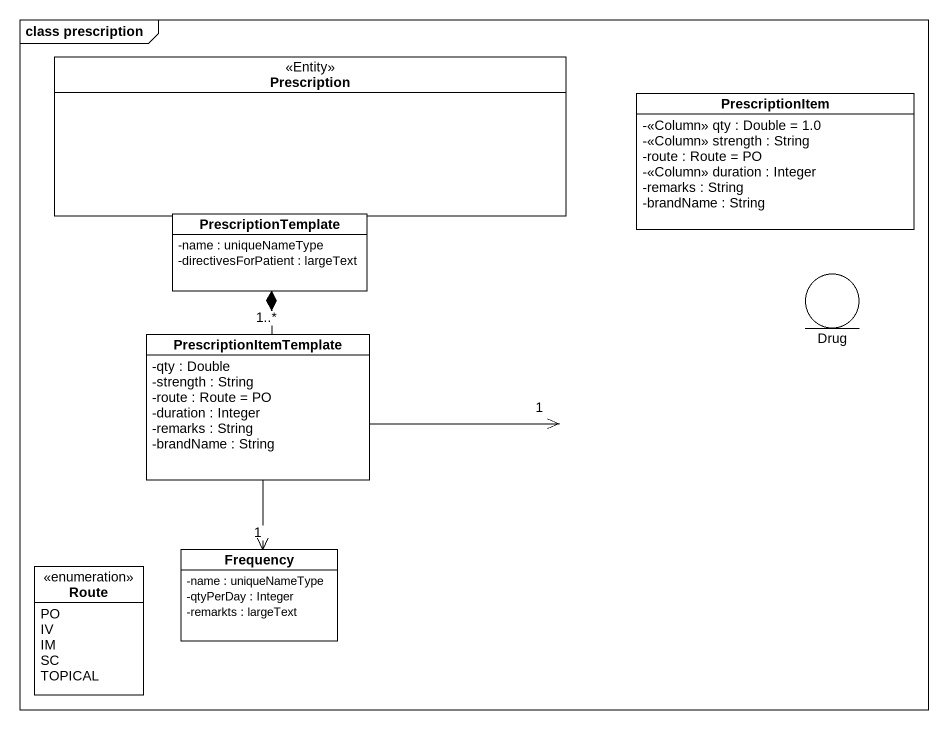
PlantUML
@startuml
mainframe class prescription
allowmixing
hide circle
hide empty members
skinparam classAttributeIconSize 0
class Prescription <<Entity>>
class PrescriptionItem {
  -<<Column>> qty : Double = 1.0
  -<<Column>> strength : String
  -route : Route = PO
  -<<Column>> duration : Integer
  -remarks : String
  -brandName : String
}
class PrescriptionTemplate {
  -name : uniqueNameType
  -directivesForPatient : largeText
}
entity Drug
class PrescriptionItemTemplate {
  -qty : Double
  -strength : String
  -route : Route = PO
  -duration : Integer
  -remarks : String
  -brandName : String
}
class Frequency {
  -name : uniqueNameType
  -qtyPerDay : Integer
  -remarkts : largeText
}
enum Route {
  PO
  IV
  IM
  SC
  TOPICAL
}
PrescriptionTemplate *-- "1..*" PrescriptionItemTemplate
PrescriptionItemTemplate -right-> "1" Drug
PrescriptionItemTemplate --> "1" Frequency
@enduml
